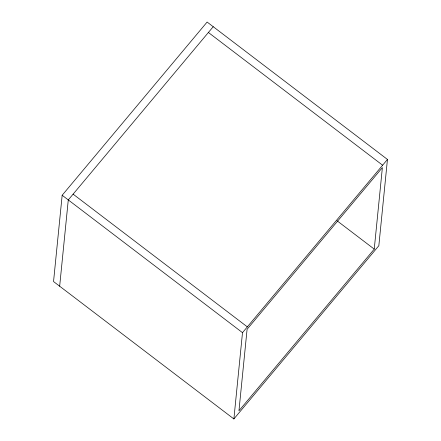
<?xml version="1.0" encoding="UTF-8"?>
<svg xmlns="http://www.w3.org/2000/svg" width="441" height="441" viewBox="0 0 441 441"><rect width="100%" height="100%" fill="white"/><g stroke="black" fill="none" stroke-linecap="round" stroke-linejoin="round"><path stroke-width="0.66" d="M62.164 195.264L53.548 281.556L233.884 418.95L378.836 245.736L387.452 159.444L207.116 22.05L62.164 195.264L242.5 332.652L233.884 418.95M59.662 286.215L68.278 199.922L213.229 26.708M374.244 249.115L382.38 167.613L247.092 329.278L238.956 410.78L374.244 249.115L336.99 220.732M242.5 332.652L387.452 159.444M208.395 32.48L382.617 165.215M73.107 194.145L247.329 326.88"/></g></svg>
